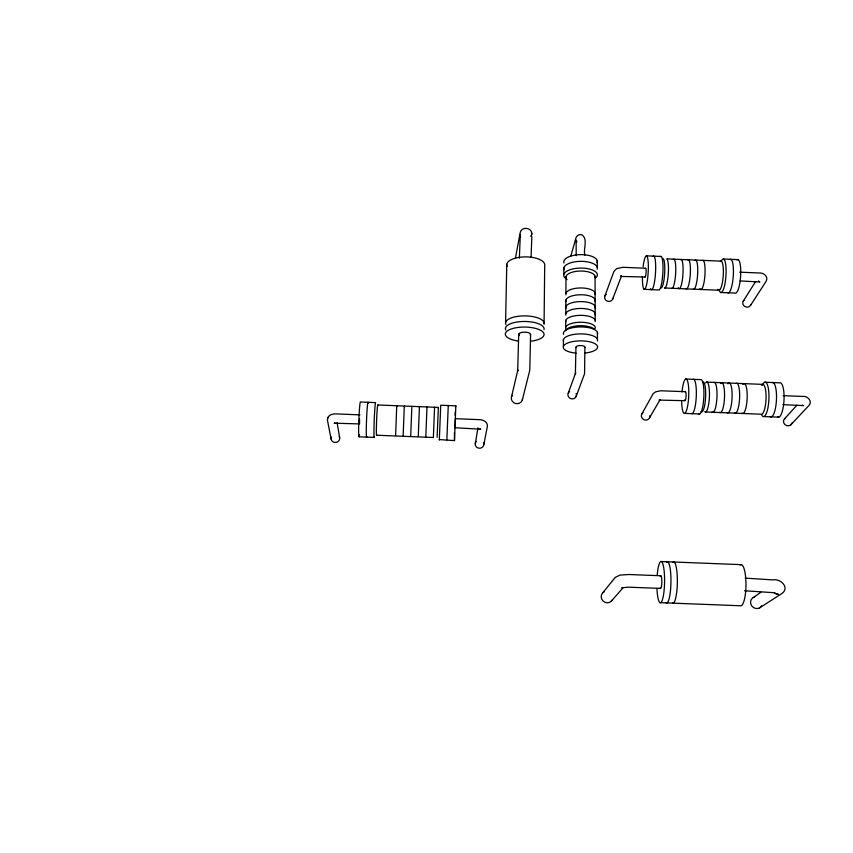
<?xml version="1.0" encoding="UTF-8"?>
<svg xmlns="http://www.w3.org/2000/svg" width="853" height="853" viewBox="0 0 853 853"><rect width="100%" height="100%" fill="white"/><g stroke="black" fill="none" stroke-linecap="round" stroke-linejoin="round"><path stroke-width="1.28" d="M584.891 347.128L584.561 373.71L576.095 396.57M584.891 255.186C582.93 249.279 588.453 238.915 581.789 234.81C579.336 233.967 576.543 235.62 575.903 238.083L570.838 256.007M575.946 347.203L575.391 373.742L575.69 372.718L568.258 393.148M576.201 255.74L576.116 239.992L576.969 241.857M563.396 346.467L563.438 339.569M563.812 274.453L563.844 267.789M565.72 327.285L565.752 320.44M565.784 313.627L565.859 300.053M565.891 293.315L565.976 276.543M530.598 334.621L529.777 370.287L522.335 399.95M427.001 406.956L425.796 437.194M518.72 334.141L517.675 371.13L517.867 369.861L511.523 396.762M419.431 407.403L419.441 406.646L418.258 436.523M454.436 432.535L454.478 440.606L439.295 439.572M505.584 322.562L506.778 264.281M531.846 236.771L531.067 257.489M477.957 427.662L475.206 444.445A4.329 4.137 10.6 0 0 480.506 448.134A4.329 4.137 10.6 0 0 483.534 442.686M359.55 419.036L359.561 423.92L334.173 423.195L334.952 422.811M519.349 258.16L520.191 237.795M455.097 415.358L455.31 411.647M455.086 426.703L455.353 418.695L478.917 419.644C482.787 419.505 487.969 421.787 487.372 426.383L483.768 444.818M376.557 435.222L433.367 437.493L434.572 407.254M438.282 408.16L438.357 407.414L377.815 404.972M439.338 440.009L440.713 405.239L455.833 405.847L454.478 440.606M410.709 436.224L411.871 406.348M531.163 236.345L531.344 235.247L531.163 236.377M455.694 406.71L455.833 405.847M515.361 258.448L520.106 233.125C521.13 225.917 532.645 227.293 531.782 234.628M403.149 435.915L404.311 406.039L404.343 406.796M331.113 439.135L327.488 420.412C326.763 415.454 332.403 413.481 336.402 413.918L359.955 414.867M327.435 419.281L327.584 418.663M327.691 418.183L327.84 417.565M395.6 435.616L396.741 405.74L396.794 406.497M604.916 295.959L613.872 271.531L616.644 268.631L622.999 267.309L645.582 268.247M612.593 299.232L621.357 276.351M641.637 414.302L653.153 393.723L655.53 391.911L660.606 390.77L685.417 391.708M649.559 417.757L660.126 399.567M743.272 301.141L755.609 281.533M750.491 305.427L766.047 281.447C768.788 277.172 763.957 272.576 759.596 272.992L739.658 272.171M602.911 592.632L615.226 577.406L619.96 575.103L628.842 574.506L660.851 575.754M611.27 601.237L623.191 587.6M784.685 418.674L796.926 405.196M790.848 424.815L808.761 405.676C813.069 401.507 807.524 395.557 802.545 396.442L783.225 395.664M621.389 275.828L620.653 276.436L645.103 277.012M753.263 597.537L760.844 592.345M759.543 607.901L781.764 593.613C790.187 588.016 780.719 578.206 773.031 579.912L745.159 578.121M622.775 587.546L621.784 587.781L628.64 587.173L660.457 588.41M659.625 399.876L659.102 400.1L684.906 400.675M660.009 602.655L740.18 605.758A20.621 5.118 -89.4 0 0 745.98 584.124A20.621 5.118 -89.4 0 0 740.031 565.027M685.695 379.02L700.622 379.628A17.241 3.689 -87.3 0 1 703.789 397.839A17.241 3.689 -87.3 0 1 698.628 413.641M764.768 382.229L779.674 382.837A17.231 4.745 -87.1 0 1 783.96 401.081A17.231 4.745 -87.1 0 1 777.51 416.818M706.519 382.112L762.465 384.372M782.883 404.631L803.622 405.612L802.374 405.132M705.623 411.978L761.622 414.238A14.981 3.924 -87.2 0 0 766.079 396.346A14.981 3.924 -87.2 0 0 761.43 385.183M684.628 413.374L699.577 413.982M763.798 416.563L778.725 417.17M454.969 427.737L480.729 429.198L479.972 428.878M359.028 436.8L374.19 437.408M661.299 561.53L741.364 564.654M646.617 255.847L661.15 256.444M723.6 259.045L738.112 259.643M721.222 261.146L666.79 258.885A14.65 2.644 -86.3 0 1 668.208 274.869A14.65 2.644 -86.3 0 1 664.476 287.983L718.652 290.223M740.084 280.914L759.852 281.991L758.445 280.957M644.068 289.327L658.527 289.924A16.847 2.964 -86.4 0 0 662.877 272.629A16.847 2.964 -86.4 0 0 660.361 256.657M720.625 292.483L735.051 293.08A16.847 3.956 -85.9 0 0 740.628 275.85A16.847 3.956 -85.9 0 0 737.067 259.845M744.52 590.766L773.959 592.696M448.273 405.538L446.844 439.881M337.095 422.651L339.654 437.536M438.357 407.414L437.131 437.28M531.686 233.178L531.75 234.212M649.826 415.678L649.837 416.744A4.318 4.009 24.7 0 1 643.503 419.452A4.318 4.009 24.7 0 1 642.97 412.692M597.228 260.677L597.249 267.33M597.431 332.403L597.452 339.313M595.074 276.159L595.181 320.163M565.88 308.338A14.768 5.779 -0.6 0 1 580.456 301.589A14.768 5.779 -0.6 0 1 595.117 308.029M565.912 301.578A14.746 5.843 -0.7 0 1 580.466 294.754A14.746 5.843 -0.7 0 1 595.106 301.258M565.838 315.109A14.8 5.715 -0.6 0 1 580.445 308.455A14.8 5.715 -0.6 0 1 595.138 314.832M565.806 321.912A14.821 5.651 -0.5 0 1 580.435 315.333A14.821 5.651 -0.5 0 1 595.149 321.645M565.774 328.736A14.842 5.587 -0.5 0 1 580.424 322.242A14.842 5.587 -0.5 0 1 595.17 328.49M565.699 330.708A14.864 5.555 -0.5 0 1 578.462 325.771A14.864 5.555 -0.5 0 1 594.221 329.066M563.545 334.333A17.103 6.366 -0.5 0 1 580.413 326.934A17.103 6.366 -0.5 0 1 597.388 334.067M563.513 341.2A17.124 6.28 -0.4 0 1 580.403 333.896A17.124 6.28 -0.4 0 1 597.409 340.955M576.084 353.121A17.156 6.206 -0.4 0 1 566.36 343.62A17.156 6.206 -0.4 0 1 594.498 343.439A17.156 6.206 -0.4 0 1 584.859 353.067M565.07 278.003A16.847 6.984 -0.8 0 1 580.509 268.077A16.847 6.984 -0.8 0 1 596.044 277.598M563.918 269.633A16.815 7.059 -0.9 0 1 580.509 261.338A16.815 7.059 -0.9 0 1 597.207 269.175M565.944 294.85A14.725 5.896 -0.7 0 1 580.466 287.951A14.725 5.896 -0.7 0 1 595.085 294.52M567.064 279.624A14.661 6.056 -0.8 0 1 578.59 271.105A14.661 6.056 -0.8 0 1 595.053 277.747M563.95 263.012A16.793 7.123 -0.9 0 1 580.52 254.631A16.793 7.123 -0.9 0 1 597.185 262.543M576.116 393.489A4.286 4.009 18 0 1 574.112 398.522A4.286 4.009 18 0 1 568.567 396.869A4.286 4.009 18 0 1 569.612 391.548M576.106 347.619A4.478 1.621 -0.4 0 1 580.392 345.54A4.478 1.621 -0.4 0 1 584.753 347.555M687.806 259.962A14.65 2.89 -86.2 0 1 690.312 273.856A14.65 2.89 -86.2 0 1 686.153 288.879M695.035 260.261A14.65 2.964 -86.2 0 1 697.637 274.165A14.65 2.964 -86.2 0 1 693.372 289.178M680.566 259.653A14.65 2.804 -86.3 0 1 682.858 275.466A14.65 2.804 -86.3 0 1 678.274 287.685M673.326 259.355A14.65 2.73 -86.3 0 1 675.661 273.259A14.65 2.73 -86.3 0 1 671.706 288.282M662.461 258.907A14.65 2.602 -86.4 0 1 664.679 272.8A14.65 2.602 -86.4 0 1 660.862 287.834M653.121 256.358A16.847 2.868 -86.4 0 1 655.392 274.506A16.847 2.868 -86.4 0 1 650.636 288.591M643.119 266.808A16.847 2.783 -86.5 0 1 647.917 259.547A16.847 2.783 -86.5 0 1 645.998 286.864A16.847 2.783 -86.5 0 1 642.437 276.425M721.574 260.56A16.847 3.764 -86 0 1 725.903 266.232A16.847 3.764 -86 0 1 723.984 287.824A16.847 3.764 -86 0 1 719.026 289.348M729.827 259.536A16.847 3.86 -85.9 0 1 733.303 275.54A16.847 3.86 -85.9 0 1 727.844 292.782M702.275 260.56A14.65 3.049 -86.1 0 1 704.823 276.372A14.65 3.049 -86.1 0 1 699.886 288.581M720.358 261.306A14.65 3.252 -86 0 1 723.12 277.129A14.65 3.252 -86 0 1 717.885 289.316M612.87 298.283A4.18 3.807 16.3 0 1 606.686 300.821A4.18 3.807 16.3 0 1 606.227 294.445M645.38 268.439A4.393 0.725 -86.5 0 1 646.084 272.459A4.393 0.725 -86.5 0 1 644.921 276.905M750.896 304.532A4.212 3.764 23.6 0 1 744.85 306.472A4.212 3.764 23.6 0 1 743.912 300.384M727.972 383.829A14.981 3.54 -87.2 0 1 732.087 396.912A14.981 3.54 -87.2 0 1 727.119 412.596M736.363 383.317A14.981 3.625 -87.2 0 1 739.551 399.172A14.981 3.625 -87.2 0 1 734.572 412.895M720.529 383.53A14.991 3.455 -87.3 0 1 724.538 396.613A14.991 3.455 -87.3 0 1 719.676 412.298M713.982 382.411A14.991 3.359 -87.3 0 1 716.893 398.255A14.991 3.359 -87.3 0 1 712.234 411.988M705.655 382.922A14.991 3.273 -87.3 0 1 709.429 395.995A14.991 3.273 -87.3 0 1 704.781 411.69M702.787 381.952A14.991 3.231 -87.3 0 1 705.57 397.797A14.991 3.231 -87.3 0 1 701.059 411.541M693.158 379.329A17.241 3.583 -87.3 0 1 696.219 397.541A17.241 3.583 -87.3 0 1 691.186 413.342M682.027 391.868A17.241 3.487 -87.3 0 1 687.785 381.813A17.241 3.487 -87.3 0 1 686.729 409.813A17.241 3.487 -87.3 0 1 681.654 401.731M762.411 385.204A17.231 4.542 -87.2 0 1 768.169 387.411A17.231 4.542 -87.2 0 1 767.54 409.589A17.231 4.542 -87.2 0 1 761.59 414.739M772.221 382.528A17.231 4.649 -87.2 0 1 776.401 400.782A17.231 4.649 -87.2 0 1 770.067 416.52M742.835 384.436A14.981 3.711 -87.2 0 1 747.185 397.519A14.981 3.711 -87.2 0 1 742.014 413.193M685.172 391.794A4.5 0.906 -87.3 0 1 686.025 397.029A4.5 0.906 -87.3 0 1 684.501 399.94M791.904 423.056A4.372 3.956 31.2 0 1 785.24 424.805A4.372 3.956 31.2 0 1 785.549 418.087M374.371 436.981A17.433 0.672 -87.7 0 1 374.179 421.382A17.433 0.672 -87.7 0 1 375.64 402.616L360.499 402.008A17.433 0.874 -87.7 0 0 358.75 423.013A17.433 0.874 -87.7 0 0 359.539 434.806M366.822 436.683A17.433 0.768 -87.7 0 1 366.587 418.802A17.433 0.768 -87.7 0 1 368.229 403.192M376.717 434.859A15.151 0.554 -87.7 0 1 376.653 419.313A15.151 0.554 -87.7 0 1 377.932 405.729M475.238 443.368A4.329 4.137 10.6 0 1 476.155 441.427M339.302 436.512A4.34 4.126 -10 0 1 335.581 442.472A4.34 4.126 -10 0 1 331.305 436.992M505.882 324.471A19.32 7.357 0.5 0 1 524.009 315.887A19.32 7.357 0.5 0 1 544.075 324.129L544.694 265.848A19.033 8.072 0.3 0 0 524.936 256.881A19.033 8.072 0.3 0 0 507.055 266.381M505.765 329.962A19.342 7.293 0.5 0 1 523.923 321.464A19.342 7.293 0.5 0 1 544.011 329.642M518.134 341.019A19.374 7.219 0.6 0 1 509.305 329.759A19.374 7.219 0.6 0 1 540.578 330.282A19.374 7.219 0.6 0 1 530.417 341.221M519.274 335.272A5.96 2.218 0.6 0 1 524.403 332.148A5.96 2.218 0.6 0 1 530.257 335.186M520.586 237.251A5.768 5.374 10 0 1 519.872 234.522A5.768 5.214 9.2 0 0 520.607 237.166M522.548 398.586A5.64 5.31 13 0 1 515.383 403.448A5.64 5.31 13 0 1 512.109 395.504M672.814 562.404A20.621 4.052 -89 0 1 677.357 581.458A20.621 4.052 -89 0 1 672.59 603.146M666.556 562.159A20.632 3.956 -89 0 1 670.97 581.213A20.632 3.956 -89 0 1 666.3 602.9M657.194 575.38A20.632 3.849 -89 0 1 663.314 565.592A20.632 3.849 -89 0 1 662.664 598.902A20.632 3.849 -89 0 1 656.938 588.431M660.243 576.383A6.344 1.184 -89 0 1 661.853 581.725A6.344 1.184 -89 0 1 660.158 588.058M761.612 605.833A6.099 5.63 43.9 0 1 751.888 606.11A6.099 5.63 43.9 0 1 754.66 597.004M612.198 600.054A6.003 5.736 41.9 0 1 602.943 600.917A6.003 5.736 41.9 0 1 604.127 591.758M621.208 276.137L620.621 276.34L621.24 276.18M778.32 594.317L776.966 594.104A6.504 6.035 36.2 0 1 774.044 592.43A6.483 5.95 42.8 0 0 776.987 594.093L778.32 594.317"/></g></svg>
